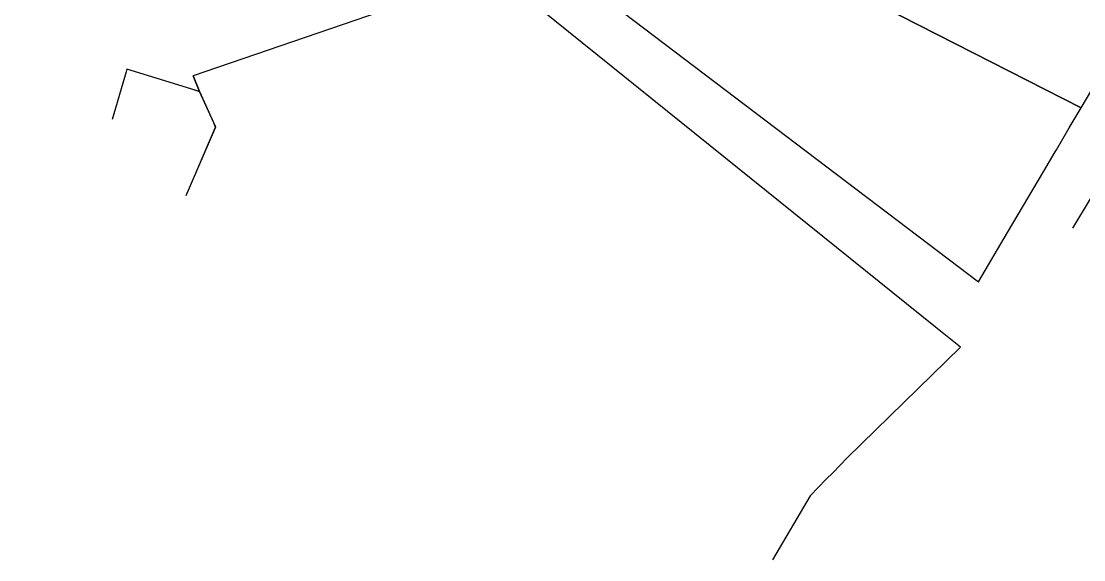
# Model space of a CAD drawing. Header units: millimetres. Extents: x 1101 to 4203, y 1053 to 1744.
# Drawn here: x 3423.3 to 3626, y 1053.5 to 1156.2 of the extents above; entities that cross this region are included whole.
import ezdxf

# ---------------------------------------------------------------- set-up
doc = ezdxf.new("R2010")
doc.units = ezdxf.units.MM
doc.layers.add('Traza Urbana', color=7, linetype='Continuous')

msp = doc.modelspace()

# ---------------------------------------------------------------- linework, layer by layer
at = {"layer": 'Traza Urbana', "color": 7, "linetype": 'Continuous', "invisible_edges": 5}
for points in [[(3513.51, 1176.6), (3611.46, 1115.88), (3618.35, 1127.58), (3517.44, 1190.14)], [(3517.44, 1190.14), (3618.35, 1127.58), (3620.55, 1131.3), (3544.61, 1178.38)], [(3581.88, 1178.7), (3630.66, 1148.46), (3634.16, 1154.39), (3582.69, 1186.3)], [(3544.61, 1178.38), (3620.55, 1131.3), (3620.79, 1131.71), (3547.55, 1177.11)], [(3579.06, 1168.46), (3625.48, 1139.67), (3630.66, 1148.46), (3581.88, 1178.7)], [(3605.93, 1106.5), (3605.93, 1106.5), (3611.46, 1115.88), (3513.51, 1176.6)], [(3547.55, 1177.11), (3620.79, 1131.71), (3623.23, 1135.86), (3577.83, 1164)], [(3497.54, 1159.96), (3597.69, 1097.87), (3502.2, 1174.75)], [(3601.26, 1174.78), (3634.16, 1154.39), (3635.25, 1156.24), (3626.5, 1161.66)], [(3577.83, 1164), (3577.83, 1164), (3625.48, 1139.67), (3579.06, 1168.46)], [(3423.34, 1163.37), (3455.62, 1143.36), (3457.34, 1142.83), (3425.18, 1162.77)], [(3577.83, 1164), (3623.23, 1135.86), (3625.48, 1139.67)], [(3425.18, 1162.77), (3457.34, 1142.83), (3456.14, 1145.82), (3432.84, 1160.27)], [(3460.77, 1147.4), (3580.89, 1072.92), (3602.48, 1094.01), (3496.62, 1159.65)], [(3496.62, 1159.65), (3602.48, 1094.01), (3597.69, 1097.87), (3497.54, 1159.96)], [(3443.34, 1146.59), (3460.42, 1135.99), (3460.05, 1136.82), (3443.48, 1147.09)], [(3443.48, 1147.09), (3460.05, 1136.82), (3457.34, 1142.83)], [(3456.14, 1145.82), (3578.19, 1070.15), (3580.89, 1072.92), (3460.77, 1147.4)], [(3440.71, 1137.48), (3456.74, 1127.55), (3460.42, 1135.99), (3443.34, 1146.59)], [(3457.34, 1142.83), (3576.82, 1068.76), (3578.19, 1070.15), (3456.14, 1145.82)], [(3460.34, 1136.17), (3573.9, 1065.76), (3576.82, 1068.76), (3457.34, 1142.83)], [(3454.71, 1122.88), (3566.67, 1053.47), (3573.85, 1065.67), (3460.42, 1135.99)], [(3460.42, 1135.99), (3573.85, 1065.67), (3573.9, 1065.76), (3460.34, 1136.17)], [(3623.84, 1116.72), (3706.52, 1065.47), (3715.12, 1080.69), (3632.81, 1131.73)]]:
    msp.add_3dface(points, dxfattribs=at)

doc.saveas('drawing.dxf')
